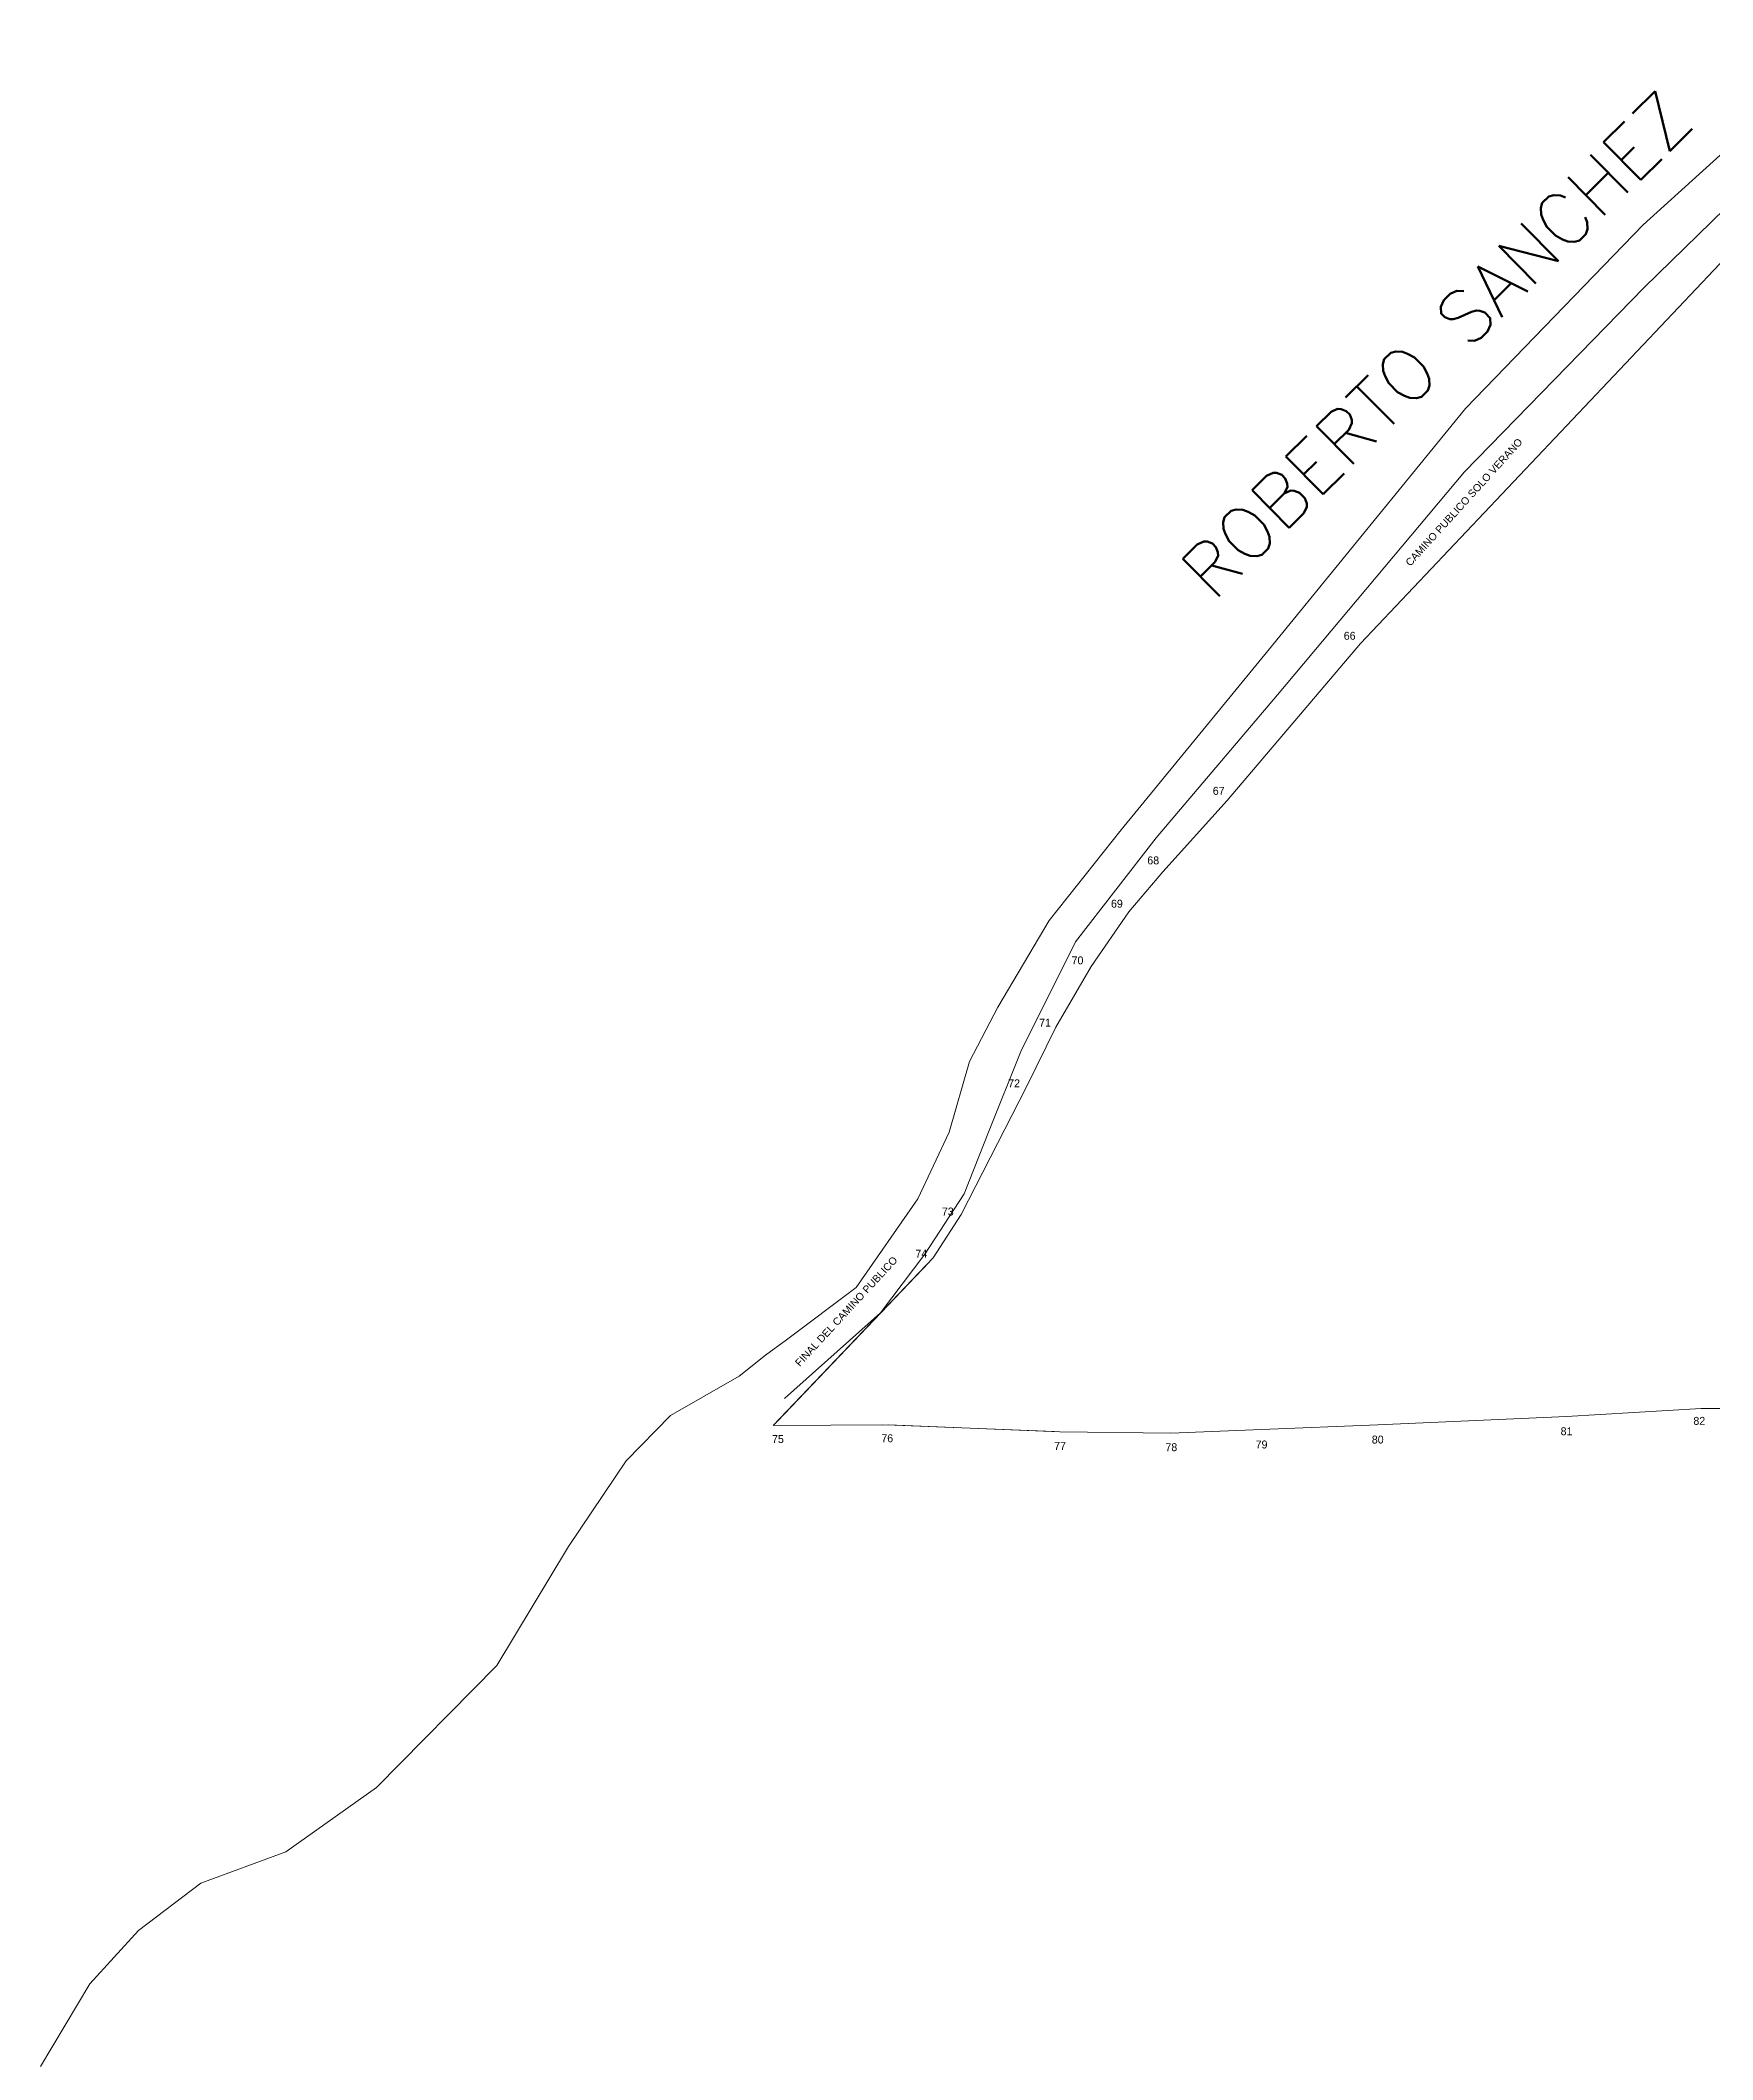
# Model space of a CAD drawing. Header units: millimetres. Extents: x 1956 to 636788, y 2654 to 1331964.
# Drawn here: x 633956 to 634377, y 1330035 to 1330543 of the extents above; entities that cross this region are included whole.
import ezdxf
from ezdxf.enums import TextEntityAlignment as Align

# ---------------------------------------------------------------- set-up
doc = ezdxf.new("R2010")
doc.units = ezdxf.units.MM
for name, color, linetype in [('2', 7, 'Continuous'), ('Polígono', 2, 'Continuous'), ('textos_terrenos colindantes', 4, 'Continuous')]:
    doc.layers.add(name, color=color, linetype=linetype)
doc.layers.add('Cotas', color=7, linetype='Continuous', lineweight=0)
doc.layers.add('Pol-Lotes', color=7, linetype='Continuous', lineweight=20)
doc.styles.add('Anotativo', font='arial.ttf')
doc.styles.get("Standard").update_dxf_attribs({"font": 'TCCM____.TTF'})
doc.styles.add('style1', font='romans.shx')

msp = doc.modelspace()

# ---------------------------------------------------------------- linework, layer by layer
at = {"color": 1, "lineweight": 0}
msp.add_lwpolyline([(634390.338, 1330499.452), (634288.031, 1330391.264), (634254.386, 1330351.752), (634238.167, 1330333.827), (634229.663, 1330323.748), (634220.163, 1330309.907), (634211.237, 1330294.639), (634203.833, 1330279.623), (634187.415, 1330247.477), (634180.392, 1330236.596), (634140.086, 1330194.359), (634169.123, 1330194.484), (634212.303, 1330192.749), (634240.254, 1330192.422), (634263.068, 1330193.295), (634292.32, 1330194.536), (634339.862, 1330196.634), (634373.761, 1330198.647), (634383.978, 1330198.658)], dxfattribs=at)
at = {"layer": '2', "color": 1, "lineweight": 0}
for points in [[(634554.981, 1330663.977), (634523.444, 1330633.008), (634454.019, 1330568.792), (634403.67, 1330524.122), (634359.418, 1330480.969), (634314.146, 1330434.513), (634267.086, 1330378.401), (634236.561, 1330342.348), (634216.208, 1330316.194), (634202.46, 1330288.508), (634194.309, 1330268.184), (634188.195, 1330252.688), (634178.27, 1330237.45), (634167.076, 1330222.722), (634142.918, 1330201.148)], [(634138.102, 1330212.084), (634143.442, 1330215.889), (634160.986, 1330229.084), (634176.507, 1330251.432), (634184.4, 1330268.197), (634189.5, 1330285.983), (634196.628, 1330299.698), (634209.609, 1330321.54), (634227.671, 1330344.393), (634265.829, 1330390.857), (634314.417, 1330450.526), (634359.18, 1330496.728), (634400.632, 1330534.293)], [(633955.501, 1330032.872), (633967.971, 1330053.697), (633980.181, 1330067.153), (633995.945, 1330079.079), (634017.294, 1330086.931), (634040.176, 1330103.169), (634070.442, 1330133.884), (634088.512, 1330163.854), (634103.015, 1330185.44), (634114.205, 1330196.864), (634131.491, 1330206.754), (634138.102, 1330212.084)]]:
    msp.add_lwpolyline(points, dxfattribs=at)
at = {"layer": 'Polígono', "color": 1, "lineweight": 0}
for points in [[(634179.356, 1330235.511), (634141.121, 1330195.444)], [(634141.586, 1330194.366), (634167.623, 1330194.478)], [(634170.622, 1330194.424), (634210.804, 1330192.809)]]:
    msp.add_lwpolyline(points, dxfattribs=at)

# ---------------------------------------------------------------- texts
at = {"layer": 'Cotas', "color": 1, "lineweight": 0, "style": 'Anotativo'}
msp.add_text('CAMINO PUBLICO SOLO VERANO', height=1.86667, rotation=47.80647, dxfattribs=at).set_placement((634299.841, 1330411.236), align=Align.MIDDLE_LEFT)
msp.add_text('FINAL DEL CAMINO PUBLICO', height=1.86667, rotation=47.27046, dxfattribs=at).set_placement((634146.753, 1330209.041))
at = {"layer": 'Pol-Lotes', "color": 1, "lineweight": 0}
for s, p in [('66', (634283.779, 1330394.252)), ('68', (634234.304, 1330337.67)), ('69', (634225.151, 1330326.77)), ('70', (634215.229, 1330312.486)), ('71', (634207.051, 1330296.812))]:
    msp.add_text(s, height=2, dxfattribs=at).set_placement(p, align=Align.TOP_LEFT)
for s, p in [('67', (634253.768, 1330352.592)), ('72', (634202.228, 1330278.916)), ('73', (634185.536, 1330246.626)), ('74', (634178.864, 1330236.023))]:
    msp.add_text(s, height=2, dxfattribs=at).set_placement(p, align=Align.BOTTOM_RIGHT)
for s, p in [('82', (634371.836, 1330195.503)), ('76', (634167.305, 1330191.119))]:
    msp.add_text(s, height=2, dxfattribs=at).set_placement(p, align=Align.MIDDLE_LEFT)
msp.add_text('75', height=2, dxfattribs=at).set_placement((634142.751, 1330191.929), align=Align.TOP_RIGHT)
for s, p in [('80', (634293.818, 1330190.791)), ('81', (634341.377, 1330192.89)), ('77', (634213.807, 1330189.195)), ('78', (634241.836, 1330188.868)), ('79', (634264.56, 1330189.55))]:
    msp.add_text(s, height=2, dxfattribs=at).set_placement(p, align=Align.MIDDLE_RIGHT)
at = {"layer": 'textos_terrenos colindantes', "color": 7, "lineweight": 0, "style": 'style1'}
msp.add_text('ROBERTO SANCHEZ', height=13.33221, rotation=44.71248, dxfattribs=at).set_placement((634250.969, 1330401.582))

doc.saveas('drawing.dxf')
